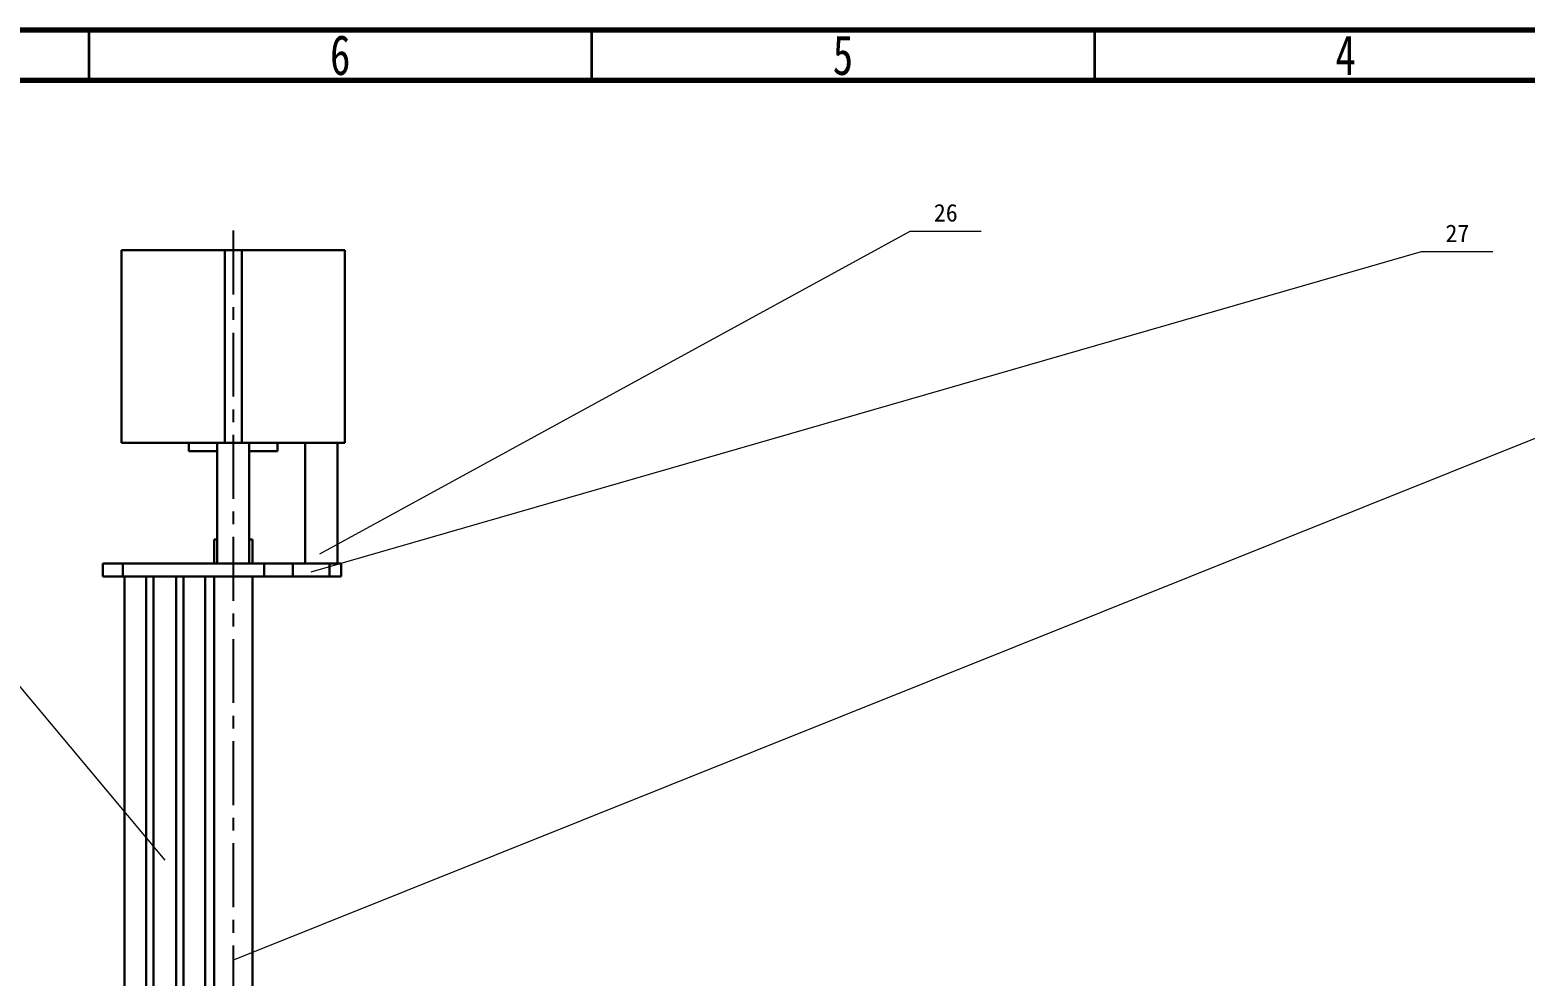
# Model space of a CAD drawing. Header units: millimetres. Extents: x 15 to 1184, y 5 to 836.
# Drawn here: x 893.6 to 1042.3, y 741.9 to 836 of the extents above; entities that cross this region are included whole.
import ezdxf

# ---------------------------------------------------------------- set-up
doc = ezdxf.new("R2010")
doc.units = ezdxf.units.MM
doc.linetypes.add('CENTER', pattern=[10.16, 6.35, -1.27, 1.27, -1.27])
doc.layers.get('0').update_dxf_attribs({"lineweight": 30})
doc.layers.add('AM_5', color=3, linetype='Continuous', lineweight=20)
doc.layers.add('中心线', color=7, linetype='CENTER')
doc.styles.add('SLDTEXTSTYLE0', font='TXT', dxfattribs={"width": 0.75})

msp = doc.modelspace()

# ---------------------------------------------------------------- linework, layer by layer
at = {"color": 7, "linetype": 'Continuous', "lineweight": 70}
for p, q in [((15, 836), (1184, 836)), ((20, 831), (1179, 831))]:
    msp.add_line(p, q, dxfattribs=at)
at = {"color": 7, "linetype": 'Continuous', "lineweight": 35}
for p, q in [((899.5, 831), (899.5, 836)), ((949.5, 831), (949.5, 836)), ((999.5, 831), (999.5, 836))]:
    msp.add_line(p, q, dxfattribs=at)
at = {"color": 7, "linetype": 'Continuous', "lineweight": 30}
for p, q in [((902.7061, 794.8981), (902.7061, 814.0981)), ((912.9733, 814.0981), (902.7061, 814.0981)), ((912.9733, 794.8981), (912.9733, 814.0981)), ((914.6703, 814.0981), (912.9733, 814.0981)), ((914.6703, 794.8981), (914.6703, 814.0981)), ((924.9375, 814.0981), (914.6703, 814.0981)), ((924.9375, 794.8981), (924.9375, 814.0981)), ((912.9733, 794.8981), (902.7061, 794.8981)), ((909.4218, 794.8981), (909.4218, 794.0981)), ((910.7105, 794.0981), (909.4218, 794.0981)), ((912.2218, 794.0981), (910.7105, 794.0981)), ((912.2218, 794.8981), (912.2218, 782.8981)), ((914.6703, 794.8981), (912.9733, 794.8981)), ((924.9375, 794.8981), (914.6703, 794.8981)), ((915.4218, 782.8981), (915.4218, 794.8981)), ((918.2218, 794.0981), (915.4218, 794.0981)), ((918.2218, 794.0981), (918.2218, 794.8981)), ((920.9818, 794.8981), (920.9818, 782.8981)), ((924.1818, 782.8981), (924.1818, 794.8981)), ((911.9168, 785.2982), (911.9168, 782.8981)), ((911.9168, 785.2982), (912.2218, 785.2982)), ((915.4218, 785.2982), (915.7268, 785.2982)), ((915.7268, 782.8981), (915.7268, 785.2982)), ((900.8498, 781.6301), (900.8498, 782.8981)), ((902.8498, 782.8981), (900.8498, 782.8981)), ((902.8498, 781.6301), (902.8498, 782.8981)), ((916.9089, 782.8981), (902.8498, 782.8981)), ((916.9089, 781.6301), (916.9089, 782.8981)), ((919.7374, 782.8981), (916.9089, 782.8981)), ((919.7374, 781.6301), (919.7374, 782.8981)), ((923.3942, 782.8981), (919.7374, 782.8981)), ((923.3942, 781.6301), (923.3942, 782.8981)), ((924.5658, 782.8981), (923.3942, 782.8981)), ((924.5658, 781.6301), (924.5658, 782.8981)), ((902.8498, 781.6301), (900.8498, 781.6301)), ((916.9089, 781.6301), (902.8498, 781.6301)), ((903.0218, 733.4687), (903.0218, 781.6301)), ((905.1658, 735.9888), (905.1658, 781.6301)), ((905.8858, 736.7088), (905.8858, 781.6301)), ((908.1578, 736.6168), (908.1578, 781.6301)), ((908.8778, 735.8968), (908.8778, 781.6301)), ((911.0218, 735.8448), (911.0218, 781.6301)), ((911.9168, 781.6301), (911.9168, 735.8448)), ((915.7268, 735.8448), (915.7268, 781.6301)), ((919.7374, 781.6301), (916.9089, 781.6301)), ((923.3942, 781.6301), (919.7374, 781.6301)), ((924.5658, 781.6301), (923.3942, 781.6301))]:
    msp.add_line(p, q, dxfattribs=at)
at = {"layer": 'AM_5'}
for points in [[(854.004, 816.8123), (907.0063, 753.3791)], [(981.1018, 815.9534), (922.4153, 783.8454)], [(988.2193, 815.9534), (981.1018, 815.9534)], [(1031.9848, 813.9035), (921.5371, 782.0462)], [(1039.1022, 813.9035), (1031.9848, 813.9035)], [(1086.6266, 812.7342), (913.9105, 743.4648)]]:
    msp.add_lwpolyline(points, dxfattribs=at)
at = {"layer": '中心线'}
msp.add_line((913.8218, 816.0259), (913.8218, 489.2415), dxfattribs=at)

# ---------------------------------------------------------------- texts
at = {"color": 7, "linetype": 'Continuous', "lineweight": 0, "char_height": 3.9688, "attachment_point": 2, "style": 'SLDTEXTSTYLE0'}
for s, insert in [('6', (924.46, 835.4889)), ('5', (974.46, 835.4889)), ('4', (1024.46, 835.4889))]:
    msp.add_mtext(s, dxfattribs=dict(at, insert=insert))
at = {"layer": 'AM_5', "color": 2, "char_height": 1.75, "width": 2.916667, "attachment_point": 1}
for s, insert in [('26', (983.5002, 818.682)), ('27', (1034.3832, 816.6321))]:
    msp.add_mtext(s, dxfattribs=dict(at, insert=insert))

doc.saveas('drawing.dxf')
